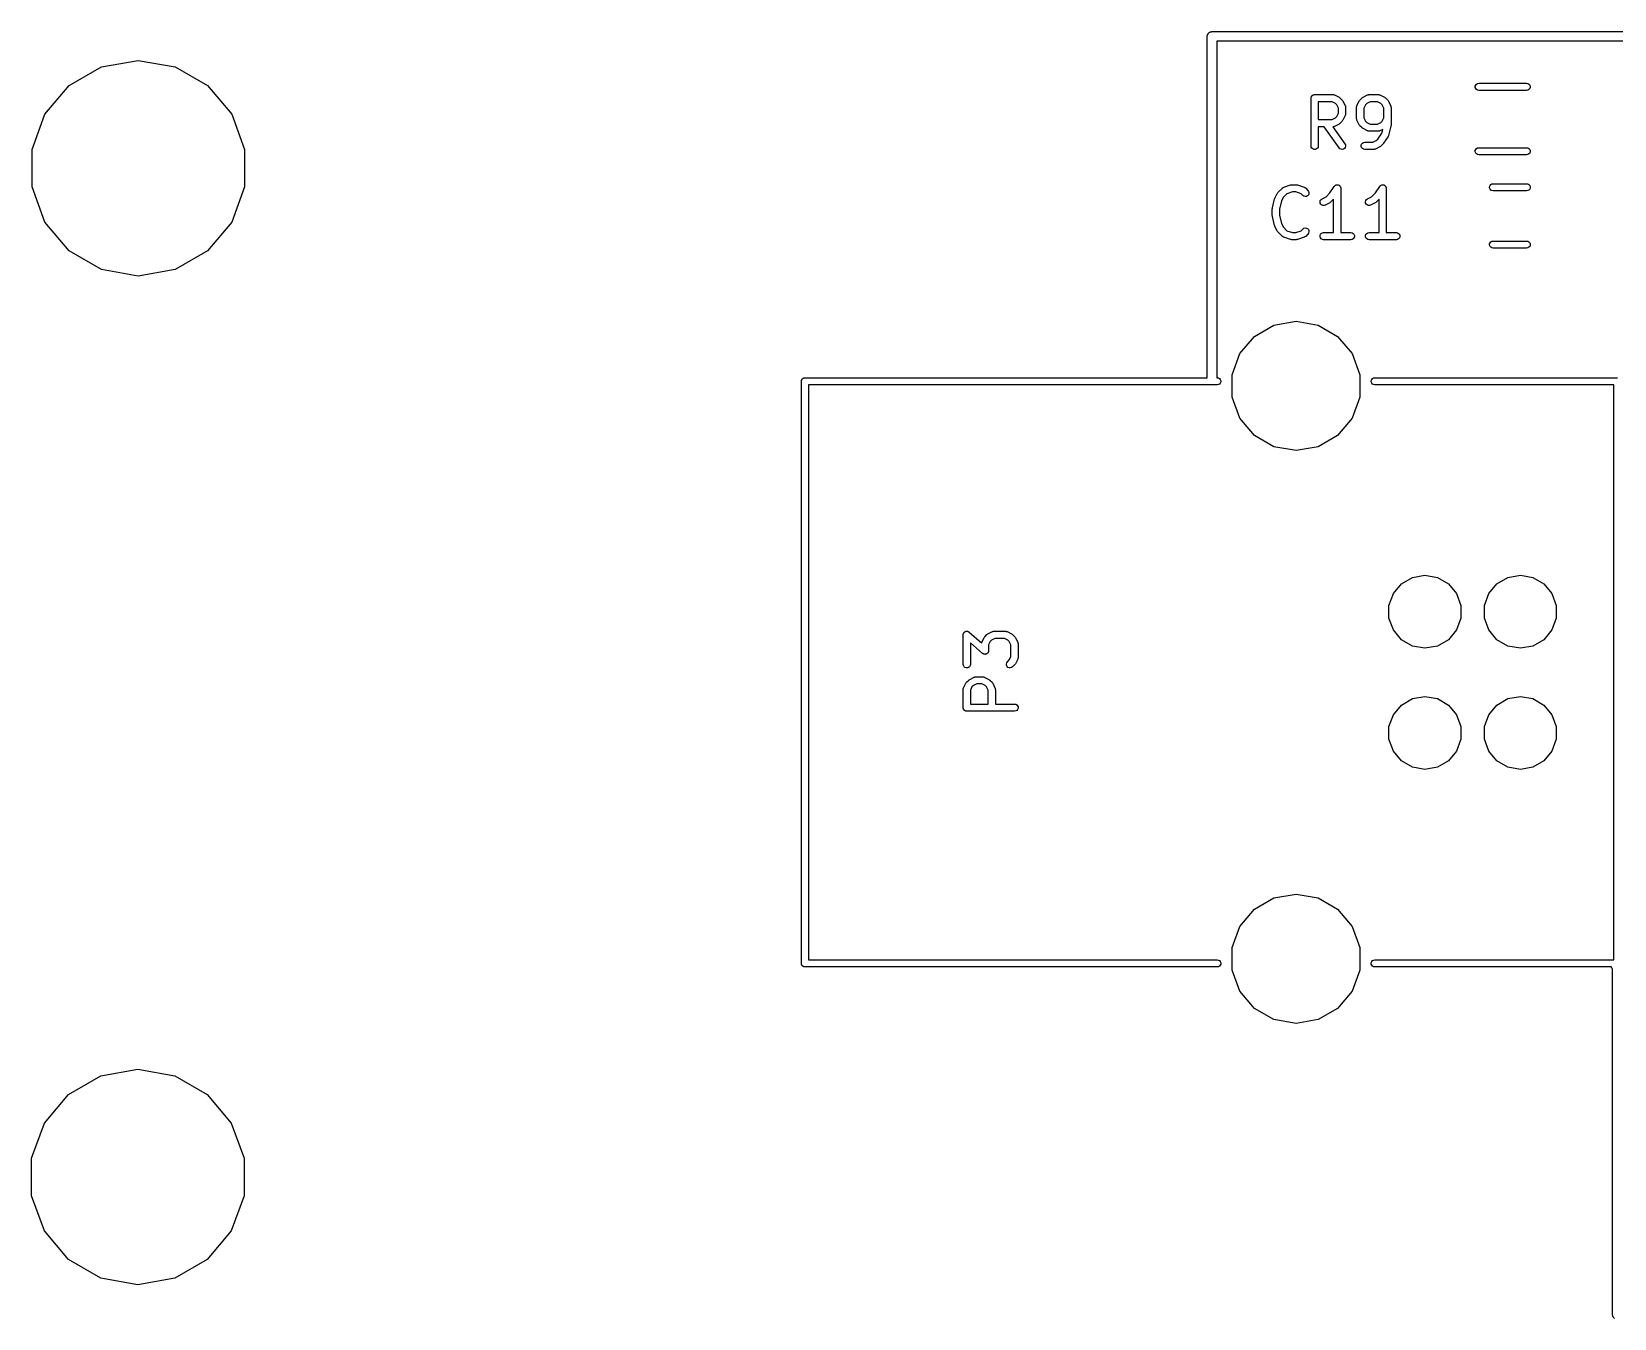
# Model space of a CAD drawing. Extents: x 76 to 227, y -129 to -83.
# Drawn here: x 75.64 to 108.79, y -119.72 to -92.77 of the extents above; entities that cross this region are included whole.
import ezdxf

# ---------------------------------------------------------------- set-up
doc = ezdxf.new("R2010")
doc.units = 0
doc.header["$MEASUREMENT"] = 0
doc.layers.add('BLACK', color=7, linetype='CONTINUOUS')

msp = doc.modelspace()

# ---------------------------------------------------------------- linework, layer by layer
at = {"layer": 'Black'}
for p, q in [((100.27, -92.8282), (100.273, -92.82)), ((100.273, -92.82), (100.279, -92.8133)), ((100.279, -92.8133), (100.283, -92.8057)), ((100.283, -92.8057), (100.29, -92.8001)), ((100.29, -92.8001), (100.296, -92.7934)), ((100.296, -92.7934), (100.303, -92.789)), ((100.303, -92.789), (100.31, -92.7834)), ((100.31, -92.7834), (100.318, -92.7804)), ((100.318, -92.7804), (100.326, -92.776)), ((100.326, -92.776), (100.334, -92.7745)), ((100.334, -92.7745), (100.343, -92.7715)), ((100.343, -92.7715), (100.351, -92.7715)), ((100.351, -92.7715), (100.36, -92.77)), ((100.36, -92.77), (171.87, -92.77)), ((100.26, -92.87), (100.262, -92.8614)), ((100.26, -100.019), (100.26, -92.87)), ((100.262, -92.8526), (100.265, -92.8444)), ((100.262, -92.8614), (100.262, -92.8526)), ((100.265, -92.8444), (100.266, -92.8358)), ((100.266, -92.8358), (100.27, -92.8282)), ((115.38, -92.97), (100.46, -92.97)), ((100.46, -92.97), (100.46, -100.019)), ((77.0975, -93.5076), (77.87, -93.3714)), ((77.87, -93.3714), (78.6425, -93.5076)), ((76.4182, -93.8998), (77.0975, -93.5076)), ((78.6425, -93.5076), (79.3218, -93.8998)), ((75.914, -94.5007), (76.4182, -93.8998)), ((79.3218, -93.8998), (79.826, -94.5007)), ((102.438, -94.1494), (102.44, -94.1432)), ((102.438, -94.1559), (102.438, -94.1494)), ((102.44, -94.1432), (102.441, -94.1367)), ((102.441, -94.1367), (102.445, -94.131)), ((102.445, -94.131), (102.447, -94.1249)), ((102.447, -94.1249), (102.451, -94.1199)), ((102.451, -94.1199), (102.454, -94.1142)), ((102.454, -94.1142), (102.459, -94.11)), ((102.459, -94.11), (102.464, -94.1049)), ((102.464, -94.1049), (102.469, -94.1016)), ((102.469, -94.1016), (102.474, -94.0974)), ((102.474, -94.0974), (102.481, -94.0952)), ((102.481, -94.0952), (102.486, -94.0919)), ((102.486, -94.0919), (102.493, -94.0908)), ((102.493, -94.0908), (102.499, -94.0885)), ((102.499, -94.0885), (102.505, -94.0885)), ((102.505, -94.0885), (102.512, -94.0874)), ((102.512, -94.0874), (102.893, -94.0874)), ((102.893, -94.0874), (102.897, -94.0881)), ((102.897, -94.0881), (102.901, -94.0879)), ((102.901, -94.0879), (102.91, -94.0904)), ((102.91, -94.0904), (102.919, -94.0919)), ((102.919, -94.0919), (102.922, -94.0941)), ((102.922, -94.0941), (102.926, -94.0953)), ((102.926, -94.0953), (103.022, -94.1429)), ((103.022, -94.1429), (103.031, -94.1501)), ((103.031, -94.1501), (103.041, -94.157)), ((103.506, -94.157), (103.516, -94.1501)), ((103.516, -94.1501), (103.526, -94.1429)), ((103.526, -94.1429), (103.621, -94.0953)), ((103.621, -94.0953), (103.625, -94.0941)), ((103.625, -94.0941), (103.629, -94.0919)), ((103.629, -94.0919), (103.638, -94.0904)), ((103.638, -94.0904), (103.646, -94.0879)), ((103.646, -94.0879), (103.651, -94.0881)), ((103.651, -94.0881), (103.655, -94.0874)), ((103.655, -94.0874), (103.845, -94.0874)), ((103.845, -94.0874), (103.849, -94.0881)), ((103.849, -94.0881), (103.854, -94.0879)), ((103.854, -94.0879), (103.862, -94.0904)), ((103.862, -94.0904), (103.871, -94.0919)), ((103.871, -94.0919), (103.875, -94.0941)), ((103.875, -94.0941), (103.879, -94.0953)), ((103.879, -94.0953), (103.974, -94.1429)), ((103.974, -94.1429), (103.984, -94.1501)), ((103.984, -94.1501), (103.994, -94.157)), ((105.876, -93.912), (105.885, -93.8875)), ((105.876, -93.938), (105.876, -93.912)), ((105.885, -93.9625), (105.876, -93.938)), ((105.885, -93.8875), (105.902, -93.8675)), ((105.902, -93.9825), (105.885, -93.9625)), ((105.902, -93.8675), (105.924, -93.8545)), ((105.924, -93.9955), (105.902, -93.9825)), ((105.924, -93.8545), (105.95, -93.85)), ((105.95, -94), (105.924, -93.9955)), ((105.95, -93.85), (106.95, -93.85)), ((106.95, -94), (105.95, -94)), ((106.95, -93.85), (106.976, -93.8545)), ((106.976, -93.9955), (106.95, -94)), ((106.976, -93.8545), (106.998, -93.8675)), ((106.998, -93.9825), (106.976, -93.9955)), ((106.998, -93.8675), (107.015, -93.8875)), ((107.015, -93.9625), (106.998, -93.9825)), ((107.015, -93.8875), (107.024, -93.912)), ((107.024, -93.938), (107.015, -93.9625)), ((107.024, -93.912), (107.024, -93.938)), ((102.437, -94.1624), (102.438, -94.1559)), ((102.437, -95.1624), (102.437, -94.1624)), ((102.587, -94.2374), (102.587, -94.6112)), ((102.875, -94.2374), (102.587, -94.2374)), ((102.944, -94.2716), (102.875, -94.2374)), ((102.974, -94.302), (102.944, -94.2716)), ((103.008, -94.3706), (102.974, -94.302)), ((102.974, -94.5465), (103.008, -94.478)), ((103.008, -94.478), (103.008, -94.3706)), ((103.041, -94.157), (103.089, -94.2046)), ((103.089, -94.2046), (103.096, -94.2144)), ((103.096, -94.2144), (103.103, -94.2241)), ((103.103, -94.2241), (103.15, -94.3193)), ((103.15, -94.3193), (103.152, -94.3235)), ((103.152, -94.3235), (103.154, -94.3272)), ((103.154, -94.3272), (103.155, -94.3359)), ((103.155, -94.3359), (103.158, -94.3443)), ((103.158, -94.3443), (103.158, -94.3486)), ((103.158, -94.3486), (103.158, -94.3529)), ((103.158, -94.3529), (103.158, -94.4957)), ((103.389, -94.3529), (103.39, -94.3486)), ((103.389, -94.591), (103.389, -94.3529)), ((103.39, -94.3443), (103.392, -94.3359)), ((103.39, -94.3486), (103.39, -94.3443)), ((103.392, -94.3359), (103.394, -94.3272)), ((103.394, -94.3272), (103.396, -94.3235)), ((103.396, -94.3235), (103.397, -94.3193)), ((103.397, -94.3193), (103.445, -94.2241)), ((103.445, -94.2241), (103.452, -94.2144)), ((103.452, -94.2144), (103.459, -94.2046)), ((103.459, -94.2046), (103.506, -94.157)), ((103.574, -94.302), (103.539, -94.3706)), ((103.539, -94.3706), (103.539, -94.5732)), ((103.604, -94.2716), (103.574, -94.302)), ((103.672, -94.2374), (103.604, -94.2716)), ((103.828, -94.2374), (103.672, -94.2374)), ((103.896, -94.2716), (103.828, -94.2374)), ((103.926, -94.302), (103.896, -94.2716)), ((103.961, -94.3706), (103.926, -94.302)), ((103.961, -94.5732), (103.961, -94.3706)), ((103.994, -94.157), (104.041, -94.2046)), ((104.041, -94.2046), (104.048, -94.2144)), ((104.048, -94.2144), (104.055, -94.2241)), ((104.055, -94.2241), (104.103, -94.3193)), ((104.103, -94.3193), (104.104, -94.3235)), ((104.104, -94.3235), (104.106, -94.3272)), ((104.106, -94.3272), (104.108, -94.3359)), ((104.108, -94.3359), (104.11, -94.3443)), ((104.11, -94.3443), (104.11, -94.3486)), ((104.11, -94.3486), (104.111, -94.3529)), ((104.111, -94.3529), (104.111, -94.7338)), ((75.6457, -95.2378), (75.914, -94.5007)), ((79.826, -94.5007), (80.0943, -95.2378)), ((102.587, -94.6112), (102.875, -94.6112)), ((102.711, -94.7612), (102.587, -94.7612)), ((102.587, -94.7612), (102.587, -95.1624)), ((103.022, -95.2054), (102.711, -94.7612)), ((102.875, -94.6112), (102.944, -94.5769)), ((102.897, -94.7604), (102.894, -94.761)), ((102.894, -94.761), (103.145, -95.1194)), ((102.901, -94.7607), (102.897, -94.7604)), ((102.91, -94.7582), (102.901, -94.7607)), ((102.919, -94.7567), (102.91, -94.7582)), ((102.922, -94.7545), (102.919, -94.7567)), ((102.926, -94.7533), (102.922, -94.7545)), ((103.022, -94.7057), (102.926, -94.7533)), ((102.944, -94.5769), (102.974, -94.5465)), ((103.031, -94.6985), (103.022, -94.7057)), ((103.041, -94.6916), (103.031, -94.6985)), ((103.089, -94.644), (103.041, -94.6916)), ((103.096, -94.6342), (103.089, -94.644)), ((103.103, -94.6245), (103.096, -94.6342)), ((103.15, -94.5293), (103.103, -94.6245)), ((103.152, -94.5251), (103.15, -94.5293)), ((103.154, -94.5214), (103.152, -94.5251)), ((103.155, -94.5127), (103.154, -94.5214)), ((103.158, -94.5043), (103.155, -94.5127)), ((103.158, -94.4957), (103.158, -94.5)), ((103.158, -94.5), (103.158, -94.5043)), ((103.39, -94.5952), (103.389, -94.591)), ((103.39, -94.5995), (103.39, -94.5952)), ((103.392, -94.6079), (103.39, -94.5995)), ((103.394, -94.6166), (103.392, -94.6079)), ((103.396, -94.6204), (103.394, -94.6166)), ((103.397, -94.6245), (103.396, -94.6204)), ((103.445, -94.7197), (103.397, -94.6245)), ((103.452, -94.7294), (103.445, -94.7197)), ((103.459, -94.7392), (103.452, -94.7294)), ((103.506, -94.7868), (103.459, -94.7392)), ((103.516, -94.7937), (103.506, -94.7868)), ((103.526, -94.8009), (103.516, -94.7937)), ((103.621, -94.8485), (103.526, -94.8009)), ((103.539, -94.5732), (103.574, -94.6418)), ((103.574, -94.6418), (103.604, -94.6722)), ((103.604, -94.6722), (103.672, -94.7064)), ((103.672, -94.7064), (103.828, -94.7064)), ((103.828, -94.7064), (103.896, -94.6722)), ((103.896, -94.6722), (103.926, -94.6418)), ((103.926, -94.6418), (103.961, -94.5732)), ((104.108, -94.752), (104.061, -94.9425)), ((104.109, -94.7428), (104.108, -94.752)), ((104.111, -94.7338), (104.109, -94.7428)), ((103.145, -95.1194), (103.156, -95.143)), ((103.156, -95.143), (103.158, -95.1689)), ((103.486, -95.1494), (103.495, -95.1249)), ((103.495, -95.1249), (103.511, -95.1049)), ((103.511, -95.1049), (103.534, -95.0919)), ((103.534, -95.0919), (103.56, -95.0874)), ((103.56, -95.0874), (103.732, -95.0874)), ((103.625, -94.8497), (103.621, -94.8485)), ((103.629, -94.8519), (103.625, -94.8497)), ((103.638, -94.8534), (103.629, -94.8519)), ((103.646, -94.8559), (103.638, -94.8534)), ((103.651, -94.8557), (103.646, -94.8559)), ((103.655, -94.8564), (103.651, -94.8557)), ((103.845, -94.8564), (103.655, -94.8564)), ((103.732, -95.0874), (103.801, -95.0531)), ((103.801, -95.0531), (103.835, -95.0194)), ((103.835, -95.0194), (103.918, -94.8935)), ((103.849, -94.8557), (103.845, -94.8564)), ((103.854, -94.8559), (103.849, -94.8557)), ((103.862, -94.8534), (103.854, -94.8559)), ((103.871, -94.8519), (103.862, -94.8534)), ((103.875, -94.8497), (103.871, -94.8519)), ((103.879, -94.8485), (103.875, -94.8497)), ((103.937, -94.8194), (103.879, -94.8485)), ((103.946, -95.1202), (103.898, -95.1678)), ((103.918, -94.8935), (103.937, -94.8194)), ((103.95, -95.1141), (103.946, -95.1202)), ((103.955, -95.1087), (103.95, -95.1141)), ((104.05, -94.9659), (103.955, -95.1087)), ((104.056, -94.9541), (104.05, -94.9659)), ((104.061, -94.9425), (104.056, -94.9541)), ((75.6457, -96.0222), (75.6457, -95.2378)), ((80.0943, -95.2378), (80.0943, -96.0222)), ((102.441, -95.188), (102.437, -95.1624)), ((102.454, -95.2106), (102.441, -95.188)), ((102.474, -95.2273), (102.454, -95.2106)), ((102.499, -95.2362), (102.474, -95.2273)), ((102.525, -95.2362), (102.499, -95.2362)), ((102.549, -95.2273), (102.525, -95.2362)), ((102.569, -95.2106), (102.549, -95.2273)), ((102.582, -95.188), (102.569, -95.2106)), ((102.587, -95.1624), (102.582, -95.188)), ((103.04, -95.2238), (103.022, -95.2054)), ((103.064, -95.2348), (103.04, -95.2238)), ((103.09, -95.2371), (103.064, -95.2348)), ((103.115, -95.2304), (103.09, -95.2371)), ((103.136, -95.2154), (103.115, -95.2304)), ((103.151, -95.1941), (103.136, -95.2154)), ((103.158, -95.1689), (103.151, -95.1941)), ((103.486, -95.1754), (103.486, -95.1494)), ((103.495, -95.1999), (103.486, -95.1754)), ((103.511, -95.2198), (103.495, -95.1999)), ((103.534, -95.2329), (103.511, -95.2198)), ((103.56, -95.2374), (103.534, -95.2329)), ((103.75, -95.2374), (103.56, -95.2374)), ((103.754, -95.2366), (103.75, -95.2374)), ((103.759, -95.2369), (103.754, -95.2366)), ((103.767, -95.2344), (103.759, -95.2369)), ((103.776, -95.2329), (103.767, -95.2344)), ((103.779, -95.2307), (103.776, -95.2329)), ((103.784, -95.2295), (103.779, -95.2307)), ((103.879, -95.1818), (103.784, -95.2295)), ((103.888, -95.1747), (103.879, -95.1818)), ((103.898, -95.1678), (103.888, -95.1747)), ((105.876, -95.262), (105.885, -95.2375)), ((105.876, -95.288), (105.876, -95.262)), ((105.885, -95.3125), (105.876, -95.288)), ((105.885, -95.2375), (105.902, -95.2175)), ((105.902, -95.3325), (105.885, -95.3125)), ((105.902, -95.2175), (105.924, -95.2045)), ((105.924, -95.3455), (105.902, -95.3325)), ((105.924, -95.2045), (105.95, -95.2)), ((105.95, -95.35), (105.924, -95.3455)), ((105.95, -95.2), (106.95, -95.2)), ((106.95, -95.35), (105.95, -95.35)), ((106.95, -95.2), (106.976, -95.2045)), ((106.976, -95.3455), (106.95, -95.35)), ((106.976, -95.2045), (106.998, -95.2175)), ((106.998, -95.3325), (106.976, -95.3455)), ((106.998, -95.2175), (107.015, -95.2375)), ((107.015, -95.3125), (106.998, -95.3325)), ((107.015, -95.2375), (107.024, -95.262)), ((107.024, -95.288), (107.015, -95.3125)), ((107.024, -95.262), (107.024, -95.288)), ((75.914, -96.7593), (75.6457, -96.0222)), ((80.0943, -96.0222), (79.826, -96.7593)), ((101.733, -96.152), (101.74, -96.1422)), ((101.74, -96.1422), (101.836, -96.047)), ((101.836, -96.047), (101.839, -96.0445)), ((101.839, -96.0445), (101.842, -96.0413)), ((101.842, -96.0413), (101.85, -96.0371)), ((101.85, -96.0371), (101.857, -96.032)), ((101.857, -96.032), (101.861, -96.0309)), ((101.861, -96.0309), (101.865, -96.0288)), ((101.865, -96.0288), (102.008, -95.9812)), ((102.044, -96.1274), (101.929, -96.1656)), ((102.008, -95.9812), (102.02, -95.9795)), ((102.02, -95.9795), (102.031, -95.9774)), ((102.031, -95.9774), (102.127, -95.9774)), ((102.114, -96.1274), (102.044, -96.1274)), ((102.229, -96.1656), (102.114, -96.1274)), ((102.127, -95.9774), (102.139, -95.9795)), ((102.139, -95.9795), (102.15, -95.9812)), ((102.15, -95.9812), (102.293, -96.0288)), ((102.293, -96.0288), (102.297, -96.0309)), ((102.297, -96.0309), (102.301, -96.032)), ((102.301, -96.032), (102.308, -96.0371)), ((102.308, -96.0371), (102.316, -96.0413)), ((102.316, -96.0413), (102.319, -96.0445)), ((102.319, -96.0445), (102.323, -96.047)), ((102.323, -96.047), (102.37, -96.0946)), ((102.37, -96.0946), (102.385, -96.1159)), ((102.385, -96.1159), (102.392, -96.1411)), ((102.392, -96.1411), (102.39, -96.167)), ((102.83, -96.1475), (102.921, -96.0108)), ((102.921, -96.0108), (102.924, -96.0078)), ((102.924, -96.0078), (102.926, -96.0042)), ((102.926, -96.0042), (102.933, -95.9984)), ((102.933, -95.9984), (102.939, -95.9919)), ((102.939, -95.9919), (102.943, -95.9901)), ((102.943, -95.9901), (102.946, -95.9874)), ((102.946, -95.9874), (102.955, -95.9844)), ((102.955, -95.9844), (102.963, -95.9804)), ((102.963, -95.9804), (102.967, -95.9799)), ((102.967, -95.9799), (102.971, -95.9785)), ((102.971, -95.9785), (102.98, -95.9785)), ((102.98, -95.9785), (102.989, -95.9775)), ((102.989, -95.9775), (102.993, -95.9785)), ((102.993, -95.9785), (102.997, -95.9785)), ((102.997, -95.9785), (103.005, -95.9816)), ((103.005, -95.9816), (103.014, -95.9837)), ((103.014, -95.9837), (103.017, -95.986)), ((103.017, -95.986), (103.021, -95.9874)), ((103.021, -95.9874), (103.028, -95.9932)), ((103.028, -95.9932), (103.036, -95.9981)), ((103.036, -95.9981), (103.038, -96.0015)), ((103.038, -96.0015), (103.041, -96.0042)), ((103.041, -96.0042), (103.046, -96.0119)), ((103.046, -96.0119), (103.051, -96.0191)), ((103.051, -96.0191), (103.052, -96.0231)), ((103.052, -96.0231), (103.054, -96.0267)), ((103.054, -96.0267), (103.056, -96.0355)), ((103.056, -96.0355), (103.058, -96.0441)), ((103.058, -96.0441), (103.058, -96.0483)), ((103.058, -96.0483), (103.059, -96.0524)), ((103.059, -96.0524), (103.059, -96.9774)), ((103.783, -96.1475), (103.874, -96.0108)), ((103.874, -96.0108), (103.877, -96.0078)), ((103.877, -96.0078), (103.879, -96.0042)), ((103.879, -96.0042), (103.886, -95.9984)), ((103.886, -95.9984), (103.892, -95.9919)), ((103.892, -95.9919), (103.896, -95.9901)), ((103.896, -95.9901), (103.899, -95.9874)), ((103.899, -95.9874), (103.907, -95.9844)), ((103.907, -95.9844), (103.915, -95.9804)), ((103.915, -95.9804), (103.919, -95.9799)), ((103.919, -95.9799), (103.923, -95.9785)), ((103.923, -95.9785), (103.932, -95.9785)), ((103.932, -95.9785), (103.941, -95.9775)), ((103.941, -95.9775), (103.945, -95.9785)), ((103.945, -95.9785), (103.949, -95.9785)), ((103.949, -95.9785), (103.958, -95.9816)), ((103.958, -95.9816), (103.966, -95.9837)), ((103.966, -95.9837), (103.97, -95.986)), ((103.97, -95.986), (103.974, -95.9874)), ((103.974, -95.9874), (103.981, -95.9932)), ((103.981, -95.9932), (103.988, -95.9981)), ((103.988, -95.9981), (103.99, -96.0015)), ((103.99, -96.0015), (103.994, -96.0042)), ((103.994, -96.0042), (103.998, -96.0119)), ((103.998, -96.0119), (104.003, -96.0191)), ((104.003, -96.0191), (104.005, -96.0231)), ((104.005, -96.0231), (104.007, -96.0267)), ((104.007, -96.0267), (104.008, -96.0355)), ((104.008, -96.0355), (104.011, -96.0441)), ((104.011, -96.0441), (104.01, -96.0483)), ((104.01, -96.0483), (104.011, -96.0524)), ((104.011, -96.0524), (104.011, -96.9774)), ((106.176, -96.017), (106.185, -95.9925)), ((106.176, -96.043), (106.176, -96.017)), ((106.185, -96.0675), (106.176, -96.043)), ((106.185, -95.9925), (106.202, -95.9725)), ((106.202, -96.0875), (106.185, -96.0675)), ((106.202, -95.9725), (106.224, -95.9595)), ((106.224, -96.1005), (106.202, -96.0875)), ((106.224, -95.9595), (106.25, -95.955)), ((106.25, -96.105), (106.224, -96.1005)), ((106.25, -95.955), (106.95, -95.955)), ((106.95, -96.105), (106.25, -96.105)), ((106.95, -95.955), (106.976, -95.9595)), ((106.976, -96.1005), (106.95, -96.105)), ((106.976, -95.9595), (106.998, -95.9725)), ((106.998, -96.0875), (106.976, -96.1005)), ((106.998, -95.9725), (107.015, -95.9925)), ((107.015, -96.0675), (106.998, -96.0875)), ((107.015, -95.9925), (107.024, -96.017)), ((107.024, -96.043), (107.015, -96.0675)), ((107.024, -96.017), (107.024, -96.043)), ((101.623, -96.481), (101.625, -96.4719)), ((101.625, -96.4628), (101.673, -96.2723)), ((101.625, -96.4719), (101.625, -96.4628)), ((101.673, -96.2723), (101.676, -96.2648)), ((101.676, -96.2648), (101.679, -96.2569)), ((101.679, -96.2569), (101.726, -96.1617)), ((101.726, -96.1617), (101.733, -96.152)), ((101.816, -96.3167), (101.773, -96.4902)), ((101.855, -96.2397), (101.816, -96.3167)), ((101.929, -96.1656), (101.855, -96.2397)), ((102.264, -96.2007), (102.229, -96.1656)), ((102.285, -96.2156), (102.264, -96.2007)), ((102.311, -96.2223), (102.285, -96.2156)), ((102.337, -96.2201), (102.311, -96.2223)), ((102.36, -96.2091), (102.337, -96.2201)), ((102.379, -96.1906), (102.36, -96.2091)), ((102.39, -96.167), (102.379, -96.1906)), ((102.623, -96.3336), (102.629, -96.3083)), ((102.626, -96.3595), (102.623, -96.3336)), ((102.638, -96.3828), (102.626, -96.3595)), ((102.629, -96.3083), (102.644, -96.2865)), ((102.657, -96.4007), (102.638, -96.3828)), ((102.644, -96.2865), (102.665, -96.271)), ((102.681, -96.411), (102.657, -96.4007)), ((102.665, -96.271), (102.749, -96.2288)), ((102.707, -96.4126), (102.681, -96.411)), ((102.732, -96.4052), (102.707, -96.4126)), ((102.827, -96.3576), (102.732, -96.4052)), ((102.749, -96.2288), (102.83, -96.1475)), ((102.837, -96.3504), (102.827, -96.3576)), ((102.846, -96.3435), (102.837, -96.3504)), ((102.909, -96.2811), (102.846, -96.3435)), ((102.909, -96.9774), (102.909, -96.2811)), ((103.576, -96.3336), (103.582, -96.3083)), ((103.579, -96.3595), (103.576, -96.3336)), ((103.59, -96.3828), (103.579, -96.3595)), ((103.582, -96.3083), (103.596, -96.2865)), ((103.609, -96.4007), (103.59, -96.3828)), ((103.596, -96.2865), (103.617, -96.271)), ((103.633, -96.411), (103.609, -96.4007)), ((103.617, -96.271), (103.701, -96.2288)), ((103.659, -96.4126), (103.633, -96.411)), ((103.684, -96.4052), (103.659, -96.4126)), ((103.779, -96.3576), (103.684, -96.4052)), ((103.701, -96.2288), (103.783, -96.1475)), ((103.789, -96.3504), (103.779, -96.3576)), ((103.799, -96.3435), (103.789, -96.3504)), ((103.861, -96.2811), (103.799, -96.3435)), ((103.861, -96.9774), (103.861, -96.2811)), ((76.4182, -97.3602), (75.914, -96.7593)), ((79.826, -96.7593), (79.3218, -97.3602)), ((101.623, -96.6238), (101.623, -96.481)), ((101.625, -96.6328), (101.623, -96.6238)), ((101.625, -96.642), (101.625, -96.6328)), ((101.673, -96.8325), (101.625, -96.642)), ((101.773, -96.4902), (101.773, -96.6146)), ((101.773, -96.6146), (101.816, -96.7881)), ((101.816, -96.7881), (101.855, -96.8651)), ((101.676, -96.84), (101.673, -96.8325)), ((101.679, -96.8478), (101.676, -96.84)), ((101.726, -96.9431), (101.679, -96.8478)), ((101.733, -96.9527), (101.726, -96.9431)), ((101.74, -96.9626), (101.733, -96.9527)), ((101.836, -97.0578), (101.74, -96.9626)), ((101.839, -97.0603), (101.836, -97.0578)), ((101.842, -97.0635), (101.839, -97.0603)), ((101.85, -97.0677), (101.842, -97.0635)), ((101.857, -97.0727), (101.85, -97.0677)), ((101.855, -96.8651), (101.929, -96.9392)), ((101.861, -97.0739), (101.857, -97.0727)), ((101.865, -97.0759), (101.861, -97.0739)), ((102.008, -97.1235), (101.865, -97.0759)), ((101.929, -96.9392), (102.044, -96.9774)), ((102.02, -97.1253), (102.008, -97.1235)), ((102.031, -97.1274), (102.02, -97.1253)), ((102.127, -97.1274), (102.031, -97.1274)), ((102.044, -96.9774), (102.114, -96.9774)), ((102.114, -96.9774), (102.229, -96.9392)), ((102.139, -97.1253), (102.127, -97.1274)), ((102.15, -97.1235), (102.139, -97.1253)), ((102.293, -97.0759), (102.15, -97.1235)), ((102.229, -96.9392), (102.264, -96.9041)), ((102.264, -96.9041), (102.285, -96.8892)), ((102.285, -96.8892), (102.311, -96.8824)), ((102.297, -97.0739), (102.293, -97.0759)), ((102.301, -97.0727), (102.297, -97.0739)), ((102.308, -97.0677), (102.301, -97.0727)), ((102.316, -97.0635), (102.308, -97.0677)), ((102.311, -96.8824), (102.337, -96.8847)), ((102.319, -97.0603), (102.316, -97.0635)), ((102.323, -97.0578), (102.319, -97.0603)), ((102.37, -97.0102), (102.323, -97.0578)), ((102.337, -96.8847), (102.36, -96.8957)), ((102.36, -96.8957), (102.379, -96.9141)), ((102.385, -96.9888), (102.37, -97.0102)), ((102.379, -96.9141), (102.39, -96.9377)), ((102.392, -96.9637), (102.385, -96.9888)), ((102.39, -96.9377), (102.392, -96.9637)), ((102.624, -97.0394), (102.633, -97.0149)), ((102.624, -97.0654), (102.624, -97.0394)), ((102.633, -97.0899), (102.624, -97.0654)), ((102.633, -97.0149), (102.65, -96.9949)), ((102.65, -97.1098), (102.633, -97.0899)), ((102.65, -96.9949), (102.672, -96.9819)), ((102.672, -97.1229), (102.65, -97.1098)), ((102.672, -96.9819), (102.698, -96.9774)), ((102.698, -97.1274), (102.672, -97.1229)), ((102.698, -96.9774), (102.909, -96.9774)), ((103.27, -97.1274), (102.698, -97.1274)), ((103.059, -96.9774), (103.27, -96.9774)), ((103.27, -96.9774), (103.295, -96.9819)), ((103.295, -97.1229), (103.27, -97.1274)), ((103.295, -96.9819), (103.318, -96.9949)), ((103.318, -97.1098), (103.295, -97.1229)), ((103.318, -96.9949), (103.334, -97.0149)), ((103.334, -97.0899), (103.318, -97.1098)), ((103.334, -97.0149), (103.343, -97.0394)), ((103.343, -97.0654), (103.334, -97.0899)), ((103.343, -97.0394), (103.343, -97.0654)), ((103.577, -97.0394), (103.586, -97.0149)), ((103.577, -97.0654), (103.577, -97.0394)), ((103.586, -97.0899), (103.577, -97.0654)), ((103.586, -97.0149), (103.602, -96.9949)), ((103.602, -97.1098), (103.586, -97.0899)), ((103.602, -96.9949), (103.625, -96.9819)), ((103.625, -97.1229), (103.602, -97.1098)), ((103.625, -96.9819), (103.65, -96.9774)), ((103.65, -97.1274), (103.625, -97.1229)), ((103.65, -96.9774), (103.861, -96.9774)), ((104.222, -97.1274), (103.65, -97.1274)), ((104.011, -96.9774), (104.222, -96.9774)), ((104.222, -96.9774), (104.248, -96.9819)), ((104.248, -97.1229), (104.222, -97.1274)), ((104.248, -96.9819), (104.27, -96.9949)), ((104.27, -97.1098), (104.248, -97.1229)), ((104.27, -96.9949), (104.287, -97.0149)), ((104.287, -97.0899), (104.27, -97.1098)), ((104.287, -97.0149), (104.296, -97.0394)), ((104.296, -97.0654), (104.287, -97.0899)), ((104.296, -97.0394), (104.296, -97.0654)), ((77.0975, -97.7524), (76.4182, -97.3602)), ((79.3218, -97.3602), (78.6425, -97.7524)), ((106.176, -97.217), (106.185, -97.1925)), ((106.176, -97.243), (106.176, -97.217)), ((106.185, -97.2675), (106.176, -97.243)), ((106.185, -97.1925), (106.202, -97.1725)), ((106.202, -97.2875), (106.185, -97.2675)), ((106.202, -97.1725), (106.224, -97.1595)), ((106.224, -97.3005), (106.202, -97.2875)), ((106.224, -97.1595), (106.25, -97.155)), ((106.25, -97.305), (106.224, -97.3005)), ((106.25, -97.155), (106.95, -97.155)), ((106.95, -97.305), (106.25, -97.305)), ((106.95, -97.155), (106.976, -97.1595)), ((106.976, -97.3005), (106.95, -97.305)), ((106.976, -97.1595), (106.998, -97.1725)), ((106.998, -97.2875), (106.976, -97.3005)), ((106.998, -97.1725), (107.015, -97.1925)), ((107.015, -97.2675), (106.998, -97.2875)), ((107.015, -97.1925), (107.024, -97.217)), ((107.024, -97.243), (107.015, -97.2675)), ((107.024, -97.217), (107.024, -97.243)), ((77.87, -97.8886), (77.0975, -97.7524)), ((78.6425, -97.7524), (77.87, -97.8886)), ((101.25, -99.1524), (101.658, -98.9171)), ((101.658, -98.9171), (102.121, -98.8354)), ((102.121, -98.8354), (102.584, -98.9171)), ((102.584, -98.9171), (102.992, -99.1524)), ((100.947, -99.5129), (101.25, -99.1524)), ((102.992, -99.1524), (103.295, -99.5129)), ((100.786, -99.9552), (100.947, -99.5129)), ((103.295, -99.5129), (103.456, -99.9552)), ((91.759, -100.094), (91.7601, -100.088)), ((91.759, -112.286), (91.759, -100.094)), ((91.7601, -100.081), (91.7624, -100.075)), ((91.7601, -100.088), (91.7601, -100.081)), ((91.7624, -100.075), (91.7635, -100.068)), ((91.7635, -100.068), (91.7668, -100.063)), ((91.7668, -100.063), (91.769, -100.056)), ((91.769, -100.056), (91.7733, -100.051)), ((91.7733, -100.051), (91.7765, -100.046)), ((91.7765, -100.046), (91.7816, -100.042)), ((91.7816, -100.042), (91.7858, -100.037)), ((91.7858, -100.037), (91.7915, -100.033)), ((91.7915, -100.033), (91.7965, -100.029)), ((91.7965, -100.029), (91.8027, -100.027)), ((91.8027, -100.027), (91.8083, -100.024)), ((91.8083, -100.024), (91.8148, -100.022)), ((91.8148, -100.022), (91.821, -100.02)), ((91.821, -100.02), (91.8275, -100.02)), ((91.8275, -100.02), (91.834, -100.019)), ((91.834, -100.019), (100.26, -100.019)), ((100.46, -100.019), (100.47, -100.019)), ((100.47, -100.019), (100.496, -100.024)), ((100.496, -100.024), (100.518, -100.037)), ((100.518, -100.037), (100.535, -100.056)), ((100.535, -100.056), (100.544, -100.081)), ((100.544, -100.107), (100.535, -100.131)), ((100.544, -100.081), (100.544, -100.107)), ((100.786, -100.426), (100.786, -99.9552)), ((103.456, -99.9552), (103.456, -100.426)), ((103.698, -100.081), (103.707, -100.056)), ((103.698, -100.107), (103.698, -100.081)), ((103.707, -100.131), (103.698, -100.107)), ((103.707, -100.056), (103.724, -100.037)), ((103.724, -100.037), (103.746, -100.024)), ((103.746, -100.024), (103.772, -100.019)), ((103.772, -100.019), (108.852, -100.019)), ((100.47, -100.169), (91.909, -100.169)), ((91.909, -100.169), (91.909, -112.211)), ((100.496, -100.164), (100.47, -100.169)), ((100.518, -100.151), (100.496, -100.164)), ((100.535, -100.131), (100.518, -100.151)), ((100.947, -100.868), (100.786, -100.426)), ((103.456, -100.426), (103.295, -100.868)), ((103.724, -100.151), (103.707, -100.131)), ((103.746, -100.164), (103.724, -100.151)), ((103.772, -100.169), (103.746, -100.164)), ((108.777, -100.169), (103.772, -100.169)), ((108.777, -112.211), (108.777, -100.169)), ((101.25, -101.229), (100.947, -100.868)), ((103.295, -100.868), (102.992, -101.229)), ((101.658, -101.464), (101.25, -101.229)), ((102.992, -101.229), (102.584, -101.464)), ((102.121, -101.546), (101.658, -101.464)), ((102.584, -101.464), (102.121, -101.546)), ((104.159, -104.538), (104.329, -104.334)), ((104.329, -104.334), (104.559, -104.201)), ((104.559, -104.201), (104.821, -104.155)), ((104.821, -104.155), (105.083, -104.201)), ((105.083, -104.201), (105.313, -104.334)), ((105.313, -104.334), (105.483, -104.538)), ((106.158, -104.538), (106.328, -104.334)), ((106.328, -104.334), (106.558, -104.201)), ((106.558, -104.201), (106.82, -104.155)), ((106.82, -104.155), (107.082, -104.201)), ((107.082, -104.201), (107.312, -104.334)), ((107.312, -104.334), (107.482, -104.538)), ((104.068, -104.787), (104.159, -104.538)), ((105.483, -104.538), (105.574, -104.787)), ((106.067, -104.787), (106.158, -104.538)), ((107.482, -104.538), (107.573, -104.787)), ((104.068, -105.053), (104.068, -104.787)), ((104.159, -105.302), (104.068, -105.053)), ((105.574, -105.053), (105.483, -105.302)), ((105.574, -104.787), (105.574, -105.053)), ((106.067, -105.053), (106.067, -104.787)), ((106.158, -105.302), (106.067, -105.053)), ((107.573, -105.053), (107.482, -105.302)), ((107.573, -104.787), (107.573, -105.053)), ((95.1484, -105.404), (95.1497, -105.397)), ((95.1484, -106.023), (95.1484, -105.404)), ((95.1497, -105.397), (95.1498, -105.39)), ((95.1498, -105.39), (95.1519, -105.384)), ((95.1519, -105.384), (95.1529, -105.379)), ((95.1529, -105.379), (95.1566, -105.372)), ((95.1566, -105.372), (95.1592, -105.365)), ((95.1592, -105.365), (95.163, -105.361)), ((95.163, -105.361), (95.1659, -105.356)), ((95.1659, -105.356), (95.1715, -105.351)), ((95.1715, -105.351), (95.1764, -105.346)), ((95.1764, -105.346), (95.1814, -105.343)), ((95.1814, -105.343), (95.1859, -105.339)), ((95.1859, -105.339), (95.1928, -105.337)), ((95.1928, -105.337), (95.1992, -105.333)), ((95.1992, -105.333), (95.2049, -105.332)), ((95.2049, -105.332), (95.2104, -105.33)), ((95.2104, -105.33), (95.2177, -105.33)), ((95.2177, -105.33), (95.2249, -105.329)), ((95.2249, -105.329), (95.2306, -105.33)), ((95.2306, -105.33), (95.2364, -105.33)), ((95.2364, -105.33), (95.2433, -105.333)), ((95.2433, -105.333), (95.2505, -105.334)), ((95.2505, -105.334), (95.2554, -105.337)), ((95.2554, -105.337), (95.2609, -105.339)), ((95.2609, -105.339), (95.2665, -105.344)), ((95.2665, -105.344), (95.2728, -105.348)), ((95.2728, -105.348), (95.5328, -105.575)), ((95.5989, -105.446), (95.6465, -105.399)), ((95.6465, -105.399), (95.6564, -105.392)), ((95.6564, -105.392), (95.666, -105.385)), ((95.666, -105.385), (95.7613, -105.337)), ((95.7613, -105.337), (95.7654, -105.336)), ((95.7654, -105.336), (95.7692, -105.334)), ((95.7692, -105.334), (95.7778, -105.332)), ((95.7778, -105.332), (95.7862, -105.33)), ((95.7862, -105.33), (95.7906, -105.33)), ((95.7906, -105.33), (95.7948, -105.329)), ((95.7948, -105.329), (96.0329, -105.329)), ((96.0329, -105.329), (96.0372, -105.33)), ((96.0372, -105.33), (96.0415, -105.33)), ((96.0415, -105.33), (96.0499, -105.332)), ((96.0499, -105.332), (96.0586, -105.334)), ((96.0586, -105.334), (96.0623, -105.336)), ((96.0623, -105.336), (96.0664, -105.337)), ((96.0664, -105.337), (96.1617, -105.385)), ((96.1617, -105.385), (96.1713, -105.392)), ((96.1713, -105.392), (96.1812, -105.399)), ((96.1812, -105.399), (96.2288, -105.446)), ((104.329, -105.506), (104.159, -105.302)), ((105.483, -105.302), (105.313, -105.506)), ((106.328, -105.506), (106.158, -105.302)), ((107.482, -105.302), (107.312, -105.506)), ((95.5549, -105.794), (95.2984, -105.57)), ((95.2984, -105.57), (95.2984, -106.023)), ((95.5328, -105.575), (95.5339, -105.569)), ((95.5339, -105.569), (95.536, -105.565)), ((95.536, -105.565), (95.5373, -105.561)), ((95.5373, -105.561), (95.5849, -105.466)), ((95.5849, -105.466), (95.592, -105.456)), ((95.592, -105.456), (95.5989, -105.446)), ((95.6779, -105.752), (95.6758, -105.758)), ((95.6781, -105.745), (95.6779, -105.752)), ((95.6793, -105.738), (95.6781, -105.745)), ((95.7136, -105.544), (95.6793, -105.612)), ((95.6793, -105.612), (95.6793, -105.738)), ((95.744, -105.514), (95.7136, -105.544)), ((95.8125, -105.479), (95.744, -105.514)), ((96.0152, -105.479), (95.8125, -105.479)), ((96.0837, -105.514), (96.0152, -105.479)), ((96.1141, -105.544), (96.0837, -105.514)), ((96.1484, -105.612), (96.1141, -105.544)), ((96.1484, -105.863), (96.1484, -105.612)), ((96.2288, -105.446), (96.2357, -105.456)), ((96.2357, -105.456), (96.2428, -105.466)), ((96.2428, -105.466), (96.2905, -105.561)), ((96.2905, -105.561), (96.2917, -105.565)), ((96.2917, -105.565), (96.2939, -105.569)), ((96.2939, -105.569), (96.2954, -105.578)), ((96.2954, -105.578), (96.2979, -105.586)), ((96.2979, -105.586), (96.2976, -105.591)), ((96.2976, -105.591), (96.2984, -105.595)), ((96.2984, -105.595), (96.2984, -105.88)), ((104.559, -105.639), (104.329, -105.506)), ((104.821, -105.685), (104.559, -105.639)), ((105.083, -105.639), (104.821, -105.685)), ((105.313, -105.506), (105.083, -105.639)), ((106.558, -105.639), (106.328, -105.506)), ((106.82, -105.685), (106.558, -105.639)), ((107.082, -105.639), (106.82, -105.685)), ((107.312, -105.506), (107.082, -105.639)), ((95.1529, -106.049), (95.1484, -106.023)), ((95.1659, -106.072), (95.1529, -106.049)), ((95.1859, -106.088), (95.1659, -106.072)), ((95.2104, -106.097), (95.1859, -106.088)), ((95.2609, -106.088), (95.2364, -106.097)), ((95.2808, -106.072), (95.2609, -106.088)), ((95.2939, -106.049), (95.2808, -106.072)), ((95.2984, -106.023), (95.2939, -106.049)), ((95.5612, -105.798), (95.5549, -105.794)), ((95.5668, -105.803), (95.5612, -105.798)), ((95.5723, -105.805), (95.5668, -105.803)), ((95.5772, -105.808), (95.5723, -105.805)), ((95.5844, -105.809), (95.5772, -105.808)), ((95.5913, -105.811), (95.5844, -105.809)), ((95.5971, -105.811), (95.5913, -105.811)), ((95.6028, -105.813), (95.5971, -105.811)), ((95.61, -105.811), (95.6028, -105.813)), ((95.6174, -105.811), (95.61, -105.811)), ((95.6228, -105.809), (95.6174, -105.811)), ((95.6285, -105.809), (95.6228, -105.809)), ((95.6349, -105.805), (95.6285, -105.809)), ((95.6418, -105.803), (95.6349, -105.805)), ((95.6463, -105.799), (95.6418, -105.803)), ((95.6513, -105.796), (95.6463, -105.799)), ((95.6562, -105.791), (95.6513, -105.796)), ((95.6618, -105.786), (95.6562, -105.791)), ((95.6647, -105.781), (95.6618, -105.786)), ((95.6685, -105.776), (95.6647, -105.781)), ((95.6711, -105.77), (95.6685, -105.776)), ((95.6748, -105.763), (95.6711, -105.77)), ((95.6758, -105.758), (95.6748, -105.763)), ((96.0534, -106.017), (96.0602, -105.992)), ((96.0557, -106.043), (96.0534, -106.017)), ((96.0667, -106.066), (96.0557, -106.043)), ((96.0602, -105.992), (96.0751, -105.97)), ((96.0851, -106.085), (96.0667, -106.066)), ((96.0751, -105.97), (96.1141, -105.931)), ((96.1087, -106.096), (96.0851, -106.085)), ((96.1141, -105.931), (96.1484, -105.863)), ((96.1812, -106.076), (96.1598, -106.091)), ((96.2288, -106.029), (96.1812, -106.076)), ((96.2357, -106.019), (96.2288, -106.029)), ((96.2428, -106.009), (96.2357, -106.019)), ((96.2905, -105.914), (96.2428, -106.009)), ((96.2917, -105.91), (96.2905, -105.914)), ((96.2939, -105.906), (96.2917, -105.91)), ((96.2954, -105.897), (96.2939, -105.906)), ((96.2979, -105.889), (96.2954, -105.897)), ((96.2984, -105.88), (96.2976, -105.885)), ((96.2976, -105.885), (96.2979, -105.889)), ((95.1563, -106.514), (95.2039, -106.418)), ((95.2039, -106.418), (95.2111, -106.409)), ((95.2364, -106.097), (95.2104, -106.097)), ((95.2111, -106.409), (95.218, -106.399)), ((95.218, -106.399), (95.2656, -106.351)), ((95.2656, -106.351), (95.2754, -106.344)), ((95.2754, -106.344), (95.2851, -106.337)), ((95.2851, -106.337), (95.3803, -106.29)), ((95.3803, -106.29), (95.3845, -106.288)), ((95.3845, -106.288), (95.3882, -106.286)), ((95.3882, -106.286), (95.3969, -106.285)), ((95.3969, -106.285), (95.4053, -106.282)), ((95.4053, -106.282), (95.4096, -106.282)), ((95.4096, -106.282), (95.4139, -106.282)), ((95.4139, -106.282), (95.5567, -106.282)), ((95.5567, -106.282), (95.561, -106.282)), ((95.561, -106.282), (95.5653, -106.282)), ((95.5653, -106.282), (95.5737, -106.285)), ((95.5737, -106.285), (95.5824, -106.286)), ((95.5824, -106.286), (95.5861, -106.288)), ((95.5861, -106.288), (95.5903, -106.29)), ((95.5903, -106.29), (95.6855, -106.337)), ((95.6855, -106.337), (95.6952, -106.344)), ((95.6952, -106.344), (95.705, -106.351)), ((95.705, -106.351), (95.7526, -106.399)), ((95.7526, -106.399), (95.7595, -106.409)), ((95.7595, -106.409), (95.7667, -106.418)), ((95.7667, -106.418), (95.8143, -106.514)), ((96.1347, -106.098), (96.1087, -106.096)), ((96.1598, -106.091), (96.1347, -106.098)), ((95.1484, -106.547), (95.1491, -106.543)), ((95.1484, -106.928), (95.1484, -106.547)), ((95.1489, -106.539), (95.1514, -106.53)), ((95.1491, -106.543), (95.1489, -106.539)), ((95.1514, -106.53), (95.1529, -106.521)), ((95.1529, -106.521), (95.1551, -106.518)), ((95.1551, -106.518), (95.1563, -106.514)), ((95.3326, -106.496), (95.2984, -106.565)), ((95.2984, -106.565), (95.2984, -106.853)), ((95.363, -106.466), (95.3326, -106.496)), ((95.4316, -106.432), (95.363, -106.466)), ((95.539, -106.432), (95.4316, -106.432)), ((95.6075, -106.466), (95.539, -106.432)), ((95.6379, -106.496), (95.6075, -106.466)), ((95.6722, -106.565), (95.6379, -106.496)), ((95.6722, -106.853), (95.6722, -106.565)), ((95.8143, -106.514), (95.8155, -106.518)), ((95.8155, -106.518), (95.8177, -106.521)), ((95.8177, -106.521), (95.8192, -106.53)), ((95.8192, -106.53), (95.8217, -106.539)), ((95.8217, -106.539), (95.8214, -106.543)), ((95.8214, -106.543), (95.8222, -106.547)), ((95.8222, -106.547), (95.8222, -106.853)), ((104.329, -106.874), (104.559, -106.741)), ((104.559, -106.741), (104.821, -106.695)), ((104.821, -106.695), (105.083, -106.741)), ((105.083, -106.741), (105.313, -106.874)), ((106.328, -106.874), (106.558, -106.741)), ((106.558, -106.741), (106.82, -106.695)), ((106.82, -106.695), (107.082, -106.741)), ((107.082, -106.741), (107.312, -106.874)), ((95.1495, -106.935), (95.1484, -106.928)), ((95.1495, -106.941), (95.1495, -106.935)), ((95.1518, -106.947), (95.1495, -106.941)), ((95.1529, -106.954), (95.1518, -106.947)), ((95.1562, -106.959), (95.1529, -106.954)), ((95.1584, -106.966), (95.1562, -106.959)), ((95.1626, -106.971), (95.1584, -106.966)), ((95.1659, -106.976), (95.1626, -106.971)), ((95.171, -106.981), (95.1659, -106.976)), ((95.1752, -106.986), (95.171, -106.981)), ((95.1809, -106.989), (95.1752, -106.986)), ((95.1859, -106.993), (95.1809, -106.989)), ((95.192, -106.995), (95.1859, -106.993)), ((95.1977, -106.999), (95.192, -106.995)), ((95.2042, -107), (95.1977, -106.999)), ((95.2104, -107.002), (95.2042, -107)), ((95.2169, -107.002), (95.2104, -107.002)), ((95.2234, -107.003), (95.2169, -107.002)), ((96.2234, -107.003), (95.2234, -107.003)), ((95.2984, -106.853), (95.6722, -106.853)), ((95.8222, -106.853), (96.2234, -106.853)), ((96.2234, -106.853), (96.249, -106.858)), ((96.249, -106.999), (96.2234, -107.003)), ((96.249, -106.858), (96.2716, -106.871)), ((96.2716, -106.986), (96.249, -106.999)), ((96.2716, -106.871), (96.2883, -106.891)), ((96.2883, -106.966), (96.2716, -106.986)), ((96.2883, -106.891), (96.2972, -106.915)), ((96.2972, -106.941), (96.2883, -106.966)), ((96.2972, -106.915), (96.2972, -106.941)), ((104.068, -107.327), (104.159, -107.078)), ((104.159, -107.078), (104.329, -106.874)), ((105.313, -106.874), (105.483, -107.078)), ((105.483, -107.078), (105.574, -107.327)), ((106.067, -107.327), (106.158, -107.078)), ((106.158, -107.078), (106.328, -106.874)), ((107.312, -106.874), (107.482, -107.078)), ((107.482, -107.078), (107.573, -107.327)), ((104.068, -107.593), (104.068, -107.327)), ((105.574, -107.327), (105.574, -107.593)), ((106.067, -107.593), (106.067, -107.327)), ((107.573, -107.327), (107.573, -107.593)), ((104.159, -107.842), (104.068, -107.593)), ((105.574, -107.593), (105.483, -107.842)), ((106.158, -107.842), (106.067, -107.593)), ((107.573, -107.593), (107.482, -107.842)), ((104.329, -108.046), (104.159, -107.842)), ((104.559, -108.179), (104.329, -108.046)), ((105.313, -108.046), (105.083, -108.179)), ((105.483, -107.842), (105.313, -108.046)), ((106.328, -108.046), (106.158, -107.842)), ((106.558, -108.179), (106.328, -108.046)), ((107.312, -108.046), (107.082, -108.179)), ((107.482, -107.842), (107.312, -108.046)), ((104.821, -108.225), (104.559, -108.179)), ((105.083, -108.179), (104.821, -108.225)), ((106.82, -108.225), (106.558, -108.179)), ((107.082, -108.179), (106.82, -108.225)), ((101.25, -111.151), (101.658, -110.916)), ((101.658, -110.916), (102.121, -110.834)), ((102.121, -110.834), (102.584, -110.916)), ((102.584, -110.916), (102.992, -111.151)), ((100.947, -111.512), (101.25, -111.151)), ((102.992, -111.151), (103.295, -111.512)), ((100.786, -111.954), (100.947, -111.512)), ((103.295, -111.512), (103.456, -111.954)), ((100.786, -112.425), (100.786, -111.954)), ((103.456, -111.954), (103.456, -112.425)), ((91.7601, -112.292), (91.759, -112.286)), ((91.7601, -112.299), (91.7601, -112.292)), ((91.7624, -112.305), (91.7601, -112.299)), ((91.7635, -112.312), (91.7624, -112.305)), ((91.7668, -112.317), (91.7635, -112.312)), ((91.769, -112.323), (91.7668, -112.317)), ((91.7733, -112.329), (91.769, -112.323)), ((91.7765, -112.334), (91.7733, -112.329)), ((91.7816, -112.338), (91.7765, -112.334)), ((91.7858, -112.343), (91.7816, -112.338)), ((91.7915, -112.347), (91.7858, -112.343)), ((91.7965, -112.351), (91.7915, -112.347)), ((91.8027, -112.353), (91.7965, -112.351)), ((91.8083, -112.356), (91.8027, -112.353)), ((91.8148, -112.358), (91.8083, -112.356)), ((91.821, -112.36), (91.8148, -112.358)), ((91.8275, -112.36), (91.821, -112.36)), ((91.834, -112.361), (91.8275, -112.36)), ((100.47, -112.361), (91.834, -112.361)), ((91.909, -112.211), (100.47, -112.211)), ((100.47, -112.211), (100.496, -112.216)), ((100.496, -112.356), (100.47, -112.361)), ((100.496, -112.216), (100.518, -112.229)), ((100.518, -112.343), (100.496, -112.356)), ((100.518, -112.229), (100.535, -112.248)), ((100.535, -112.323), (100.518, -112.343)), ((100.535, -112.248), (100.544, -112.273)), ((100.544, -112.299), (100.535, -112.323)), ((100.544, -112.273), (100.544, -112.299)), ((103.698, -112.273), (103.707, -112.248)), ((103.698, -112.299), (103.698, -112.273)), ((103.707, -112.323), (103.698, -112.299)), ((103.707, -112.248), (103.724, -112.229)), ((103.724, -112.343), (103.707, -112.323)), ((103.724, -112.229), (103.746, -112.216)), ((103.746, -112.356), (103.724, -112.343)), ((103.746, -112.216), (103.772, -112.211)), ((103.772, -112.361), (103.746, -112.356)), ((103.772, -112.211), (108.777, -112.211)), ((108.732, -112.361), (103.772, -112.361)), ((108.732, -112.367), (108.732, -112.361)), ((108.743, -112.4), (108.732, -112.367)), ((100.947, -112.867), (100.786, -112.425)), ((103.456, -112.425), (103.295, -112.867)), ((108.75, -112.408), (108.743, -112.4)), ((108.75, -119.64), (108.75, -112.408)), ((101.25, -113.228), (100.947, -112.867)), ((103.295, -112.867), (102.992, -113.228)), ((101.658, -113.463), (101.25, -113.228)), ((102.992, -113.228), (102.584, -113.463)), ((102.121, -113.545), (101.658, -113.463)), ((102.584, -113.463), (102.121, -113.545)), ((76.4082, -115.03), (77.0875, -114.638)), ((77.0875, -114.638), (77.86, -114.501)), ((77.86, -114.501), (78.6325, -114.638)), ((78.6325, -114.638), (79.3118, -115.03)), ((75.904, -115.631), (76.4082, -115.03)), ((79.3118, -115.03), (79.816, -115.631)), ((75.6357, -116.368), (75.904, -115.631)), ((79.816, -115.631), (80.0843, -116.368)), ((75.6357, -117.152), (75.6357, -116.368)), ((80.0843, -116.368), (80.0843, -117.152)), ((75.904, -117.889), (75.6357, -117.152)), ((80.0843, -117.152), (79.816, -117.889)), ((76.4082, -118.49), (75.904, -117.889)), ((79.816, -117.889), (79.3118, -118.49)), ((77.0875, -118.882), (76.4082, -118.49)), ((79.3118, -118.49), (78.6325, -118.882)), ((77.86, -119.019), (77.0875, -118.882)), ((78.6325, -118.882), (77.86, -119.019)), ((108.752, -119.649), (108.75, -119.64)), ((108.752, -119.657), (108.752, -119.649)), ((108.755, -119.666), (108.752, -119.657)), ((108.756, -119.674), (108.755, -119.666)), ((108.76, -119.682), (108.756, -119.674)), ((108.763, -119.69), (108.76, -119.682)), ((108.769, -119.697), (108.763, -119.69)), ((108.773, -119.704), (108.769, -119.697)), ((108.78, -119.71), (108.773, -119.704)), ((108.786, -119.717), (108.78, -119.71)), ((108.793, -119.721), (108.786, -119.717))]:
    msp.add_line(p, q, dxfattribs=at)

doc.saveas('drawing.dxf')
